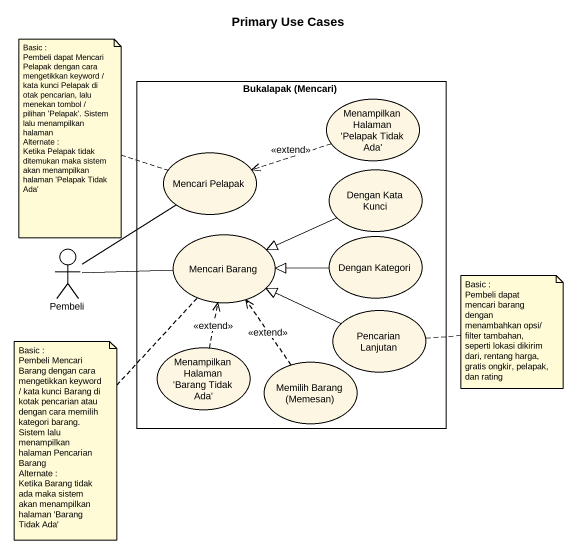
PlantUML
@startuml
title Primary Use Cases
rectangle "Bukalapak (Mencari)" as Bukalapak_Mencari {
  usecase "Menampilkan Halaman 'Pelapak Tidak Ada'" as Menampilkan_Halaman_Pelapak
  usecase "Mencari Pelapak" as Mencari_Pelapak
  usecase "Dengan Kata Kunci" as Dengan_Kata_Kunci
  usecase "Mencari Barang" as Mencari_Barang
  usecase "Dengan Kategori" as Dengan_Kategori
  usecase "Pencarian Lanjutan" as Pencarian_Lanjutan
  usecase "Menampilkan Halaman 'Barang Tidak Ada'" as Menampilkan_Halaman_Barang
  usecase "Memilih Barang (Memesan)" as Memilih_Barang_Memesan
}
actor Pembeli
Menampilkan_Halaman_Pelapak .left.> Mencari_Pelapak : <<extend>>
Dengan_Kata_Kunci -left-|> Mencari_Barang
Pembeli -up- Mencari_Pelapak
Pembeli -right- Mencari_Barang
Dengan_Kategori -left-|> Mencari_Barang
Pencarian_Lanjutan -left-|> Mencari_Barang
Menampilkan_Halaman_Barang .up.> Mencari_Barang : <<extend>>
Memilih_Barang_Memesan .up.> Mencari_Barang : <<extend>>
note left of Mencari_Pelapak
  Basic :
  Pembeli dapat Mencari Pelapak dengan cara mengetikkan keyword / kata kunci Pelapak di otak pencarian, lalu menekan tombol / pilihan 'Pelapak'. Sistem lalu menampilkan halaman
  Alternate :
  Ketika Pelapak tidak ditemukan maka sistem akan menampilkan halaman 'Pelapak Tidak Ada'
end note
note right of Pencarian_Lanjutan
  Basic :
  Pembeli dapat mencari barang dengan menambahkan opsi/ filter tambahan, seperti lokasi dikirim dari, rentang harga, gratis ongkir, pelapak, dan rating
end note
note bottom of Mencari_Barang
  Basic :
  Pembeli Mencari Barang dengan cara mengetikkan keyword / kata kunci Barang di kotak pencarian atau dengan cara memilih kategori barang. Sistem lalu menampilkan halaman Pencarian Barang
  Alternate :
  Ketika Barang tidak ada maka sistem akan menampilkan halaman 'Barang Tidak Ada'
end note
@enduml
